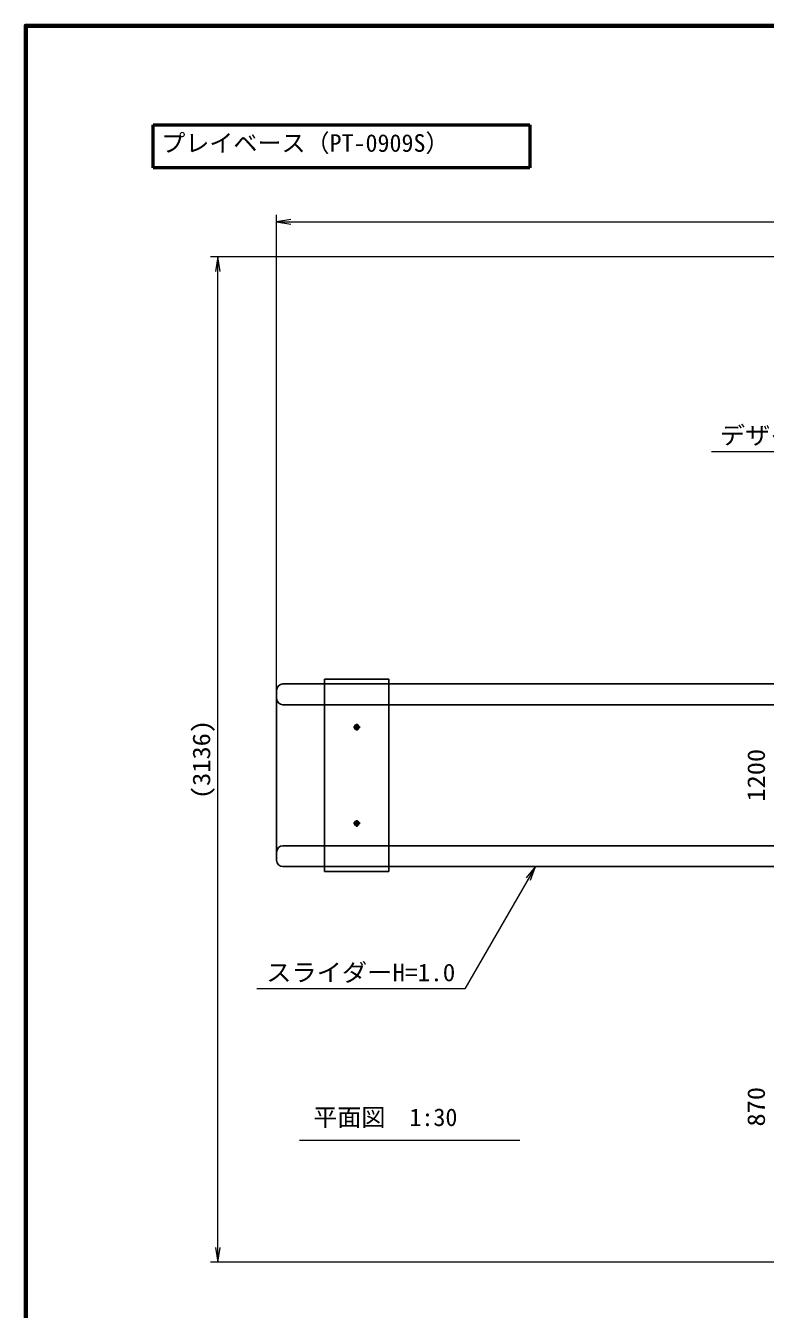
# Model space of a CAD drawing. Units: millimetres at full size, sheet at 1:30; details may follow other scales. Extents: x 450 to 12150, y 450 to 8460.
# Drawn here: x 450 to 2758, y 4455 to 8460 of the extents above; entities that cross this region are included whole.
import ezdxf
from ezdxf.enums import TextEntityAlignment as Align

# ---------------------------------------------------------------- set-up
doc = ezdxf.new("R2010")
doc.units = ezdxf.units.MM
doc.header["$LTSCALE"] = 30
for name, color, linetype, lineweight in [('D-STR-TXT', 7, 'Continuous', 13), ('D-STR-TXT\u3000文字列', 7, 'Continuous', 13), ('D-STR\u3000構造物外形線', 1, 'Continuous', 25), ('D-TTL', 7, 'Continuous', 70), ('D-TTL-FRAM\u3000タイトル枠、凡例図枠', 2, 'Continuous', 50)]:
    doc.layers.add(name, color=color, linetype=linetype, lineweight=lineweight)
doc.layers.add('D-TTL-TXT\u3000文字列', color=7, linetype='Continuous')
doc.styles.add('ＭＳ ゴシック', font='')
doc.styles.get('ＭＳ ゴシック').set_extended_font_data('MS Gothic')

# ---------------------------------------------------------------- blocks, each defined once
blk = doc.blocks.new('open_arrow')
at = {"color": 0, "linetype": 'Continuous', "lineweight": -2}
blk.add_lwpolyline([(7.5, 1.25), (0, 0), (7.5, -1.25)], dxfattribs=at)

msp = doc.modelspace()

# ---------------------------------------------------------------- linework, layer by layer
at = {"layer": 'D-STR-TXT'}
for p, q in [((1232.81, 6151.34), (1232.81, 7870.2)), ((1232.81, 7847.7), (7043.31, 7847.7)), ((4913.31, 7738.34), (1027.19, 7738.34)), ((1049.69, 4602.48), (1049.69, 7738.34)), ((3164.01, 4602.48), (1027.19, 4602.48))]:
    msp.add_line(p, q, dxfattribs=at)
for points in [[(3422.26, 6733.51), (3193.08, 7130.47), (2590.08, 7130.47)], [(2040.7, 5836.34), (1820.28, 5454.55), (1170.78, 5454.55)]]:
    msp.add_lwpolyline(points, dxfattribs=at)
at = {"layer": 'D-STR-TXT\u3000文字列'}
msp.add_line((1304.9, 4982.48), (1992.22, 4982.48), dxfattribs=at)
at = {"layer": 'D-STR\u3000構造物外形線'}
for p, q in [((1582.81, 6421.34), (1382.81, 6421.34)), ((1382.81, 6421.34), (1382.81, 5821.34)), ((1582.81, 5821.34), (1582.81, 6421.34)), ((1232.81, 6386.34), (1232.81, 5856.34)), ((1252.81, 6406.34), (3127.81, 6406.34)), ((1252.81, 6341.34), (3127.81, 6341.34)), ((1472.6, 6271.34), (1493.28, 6271.34)), ((1474.73, 6271.34), (1478.77, 6278.34)), ((1474.73, 6271.34), (1478.77, 6264.34)), ((1478.77, 6278.34), (1482.81, 6278.34)), ((1478.77, 6264.34), (1482.81, 6264.34)), ((1482.81, 6281.56), (1482.81, 6260.73)), ((1486.85, 6278.34), (1482.81, 6278.34)), ((1486.85, 6264.34), (1482.81, 6264.34)), ((1490.89, 6271.34), (1486.85, 6278.34)), ((1490.89, 6271.34), (1486.85, 6264.34)), ((1472.6, 5971.34), (1493.28, 5971.34)), ((1474.73, 5971.34), (1478.77, 5978.34)), ((1474.73, 5971.34), (1478.77, 5964.34)), ((1478.77, 5978.34), (1482.81, 5978.34)), ((1482.81, 5981.56), (1482.81, 5960.73)), ((1486.85, 5978.34), (1482.81, 5978.34)), ((1490.89, 5971.34), (1486.85, 5978.34)), ((1490.89, 5971.34), (1486.85, 5964.34)), ((1478.77, 5964.34), (1482.81, 5964.34)), ((1486.85, 5964.34), (1482.81, 5964.34)), ((1252.81, 5901.34), (3127.81, 5901.34)), ((1252.81, 5836.34), (3127.81, 5836.34)), ((1382.81, 5821.34), (1582.81, 5821.34))]:
    msp.add_line(p, q, dxfattribs=at)
for centre, radius in [((1482.81, 6271.34), 4.5), ((1482.81, 6271.34), 4), ((1482.81, 5971.34), 4.5), ((1482.81, 5971.34), 4)]:
    msp.add_circle(centre, radius, dxfattribs=at)
for centre, start, end in [((1252.81, 6386.34), 90, 180), ((1252.81, 6361.34), 180, 270), ((1252.81, 5881.34), 90, 180), ((1252.81, 5856.34), 180, 270)]:
    msp.add_arc(centre, 20, start, end, dxfattribs=at)
at = {"layer": 'D-TTL'}
msp.add_lwpolyline([(450, 450), (450, 8460), (12150, 8460), (12150, 450)], close=True, dxfattribs=at)
at = {"layer": 'D-TTL-FRAM\u3000タイトル枠、凡例図枠'}
for p, q in [((847.68, 8150.41), (2023.56, 8150.41)), ((847.68, 8016.62), (847.68, 8150.41)), ((2023.56, 8150.41), (2023.56, 8016.62)), ((2023.56, 8016.62), (847.68, 8016.62))]:
    msp.add_line(p, q, dxfattribs=at)

# ---------------------------------------------------------------- block references
at = {"layer": 'D-STR-TXT', "xscale": 6, "yscale": 6}
msp.add_blockref('open_arrow', (1232.81, 7847.7), dxfattribs=at)
for p, rotation in [((1049.69, 7738.34), 270), ((2040.7, 5836.34), 240), ((1049.69, 4602.48), 90)]:
    msp.add_blockref('open_arrow', p, dxfattribs=dict(at, rotation=rotation))

# ---------------------------------------------------------------- texts
at = {"layer": 'D-STR-TXT', "style": 'ＭＳ ゴシック', "width": 1.05}
for s, p in [('デザインパネル', (2891.58, 7137.97)), ('スライダーH=1.0', (1495.53, 5462.05))]:
    msp.add_text(s, height=54.99, dxfattribs=at).set_placement(p, align=Align.BOTTOM_CENTER)
at = {"layer": 'D-STR-TXT', "style": 'ＭＳ ゴシック', "width": 1.1}
for s, p in [('(3136)', (1042.19, 6170.41)), ('1200', (2773.16, 6121.34)), ('870', (2773.16, 5087.04))]:
    msp.add_text(s, height=54.99, rotation=90, dxfattribs=at).set_placement(p, align=Align.BOTTOM_CENTER)
at = {"layer": 'D-STR-TXT\u3000文字列', "style": 'ＭＳ ゴシック'}
msp.add_text('平面図\u30001:30', height=54.99, dxfattribs=at).set_placement((1347.41, 5010.3), align=Align.BOTTOM_LEFT)
at = {"layer": 'D-TTL-TXT\u3000文字列', "style": 'ＭＳ ゴシック'}
msp.add_text('プレイベース（PT-0909S）', height=54.99, dxfattribs=at).set_placement((873.12, 8049.93), align=Align.BOTTOM_LEFT)

doc.saveas('drawing.dxf')
